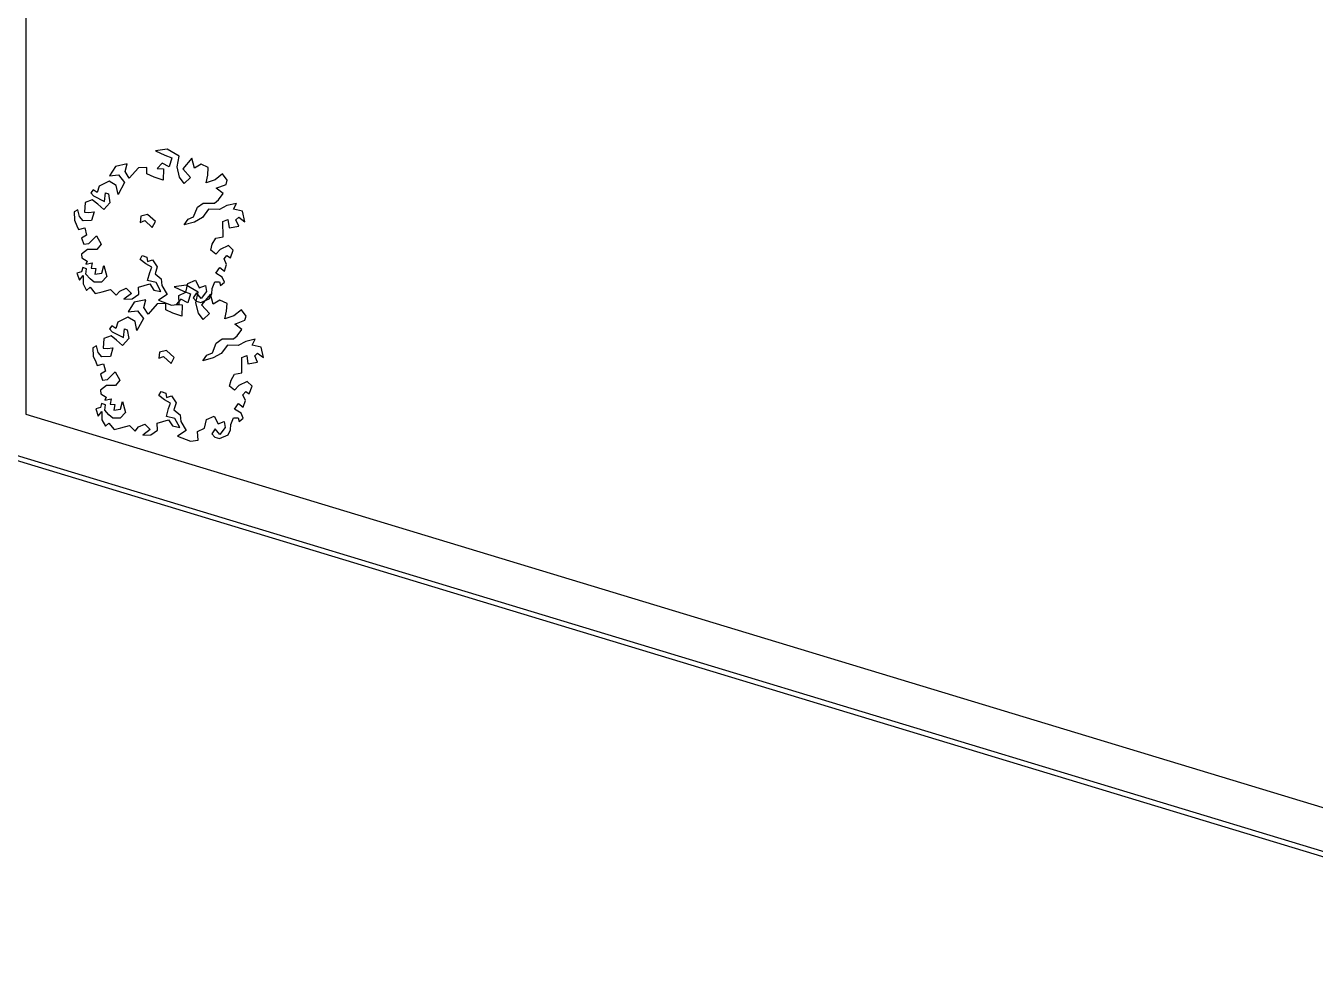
# Model space of a CAD drawing. Header units: millimetres. Extents: x -6877 to 48027, y -11108 to 34894.
# Drawn here: x 21369 to 27520, y -11108 to -6585 of the extents above; entities that cross this region are included whole.
import ezdxf

# ---------------------------------------------------------------- set-up
doc = ezdxf.new("R2010")
doc.units = ezdxf.units.MM
doc.header["$LTSCALE"] = 500
doc.layers.add('동물실', color=9, linetype='Continuous')

msp = doc.modelspace()

# ---------------------------------------------------------------- linework, layer by layer
at = {"layer": '동물실', "color": 251}
for p, q in [((21369, 3737.1), (21369, -8439.2)), ((22043.8, -7174.4), (21987.1, -7181.8)), ((21987.1, -7181.8), (22031.9, -7202.4)), ((22101.3, -7208.2), (22043.8, -7174.4)), ((21797.2, -7256.2), (21767.7, -7302.1)), ((21852.1, -7244), (21797.2, -7256.2)), ((21843.1, -7281), (21852.1, -7244)), ((22019.8, -7240.9), (21996, -7266.2)), ((22052.2, -7258.8), (22019.8, -7240.9)), ((22031.9, -7202.4), (22065.9, -7216.1)), ((22065.9, -7216.1), (22052.2, -7258.8)), ((22091.3, -7258.8), (22101.3, -7208.2)), ((22160.9, -7217.2), (22117.6, -7267.8)), ((22174, -7264.6), (22160.9, -7217.2)), ((22205.2, -7245.6), (22174, -7264.6)), ((22239.4, -7262), (22205.2, -7245.6)), ((21767.7, -7302.1), (21812, -7296.3)), ((21812, -7296.3), (21840.5, -7333.2)), ((21862.6, -7312.6), (21843.1, -7281)), ((21905.9, -7263.6), (21862.6, -7312.6)), ((21947, -7262), (21905.9, -7263.6)), ((21947, -7291.5), (21947, -7262)), ((21981.3, -7307.9), (21947, -7291.5)), ((22024.5, -7321.6), (21981.3, -7307.9)), ((21996, -7266.2), (22026.1, -7267.8)), ((22026.1, -7267.8), (22024.5, -7321.6)), ((22102.9, -7307.9), (22091.3, -7258.8)), ((22125, -7337.4), (22102.9, -7307.9)), ((22117.6, -7267.8), (22155.1, -7309.4)), ((22155.1, -7309.4), (22125, -7337.4)), ((22229.4, -7334.8), (22236.8, -7298.9)), ((22236.8, -7298.9), (22239.4, -7262)), ((22308, -7291.5), (22272.1, -7320)), ((22330.1, -7321.6), (22308, -7291.5)), ((21690.2, -7369), (21678.6, -7382.2)), ((21709.7, -7380.6), (21690.2, -7369)), ((21718.7, -7351.1), (21709.7, -7380.6)), ((21766.1, -7327.4), (21718.7, -7351.1)), ((21800.4, -7347.9), (21766.1, -7327.4)), ((21809.4, -7391.2), (21800.4, -7347.9)), ((21840.5, -7333.2), (21809.4, -7391.2)), ((22272.1, -7320), (22229.4, -7334.8)), ((22276.9, -7360.1), (22324.3, -7342.1)), ((22310.6, -7386.4), (22276.9, -7360.1)), ((22324.3, -7342.1), (22330.1, -7321.6)), ((21651.7, -7428.1), (21648.5, -7474.5)), ((21686, -7416.5), (21651.7, -7428.1)), ((21678.6, -7382.2), (21691.8, -7397)), ((21712.3, -7437.1), (21686, -7416.5)), ((21691.8, -7397), (21745, -7423.9)), ((21740.8, -7462.4), (21712.3, -7437.1)), ((21770.3, -7429.7), (21740.8, -7462.4)), ((21745, -7423.9), (21749.8, -7382.2)), ((21749.8, -7382.2), (21763, -7388)), ((21763, -7388), (21770.3, -7429.7)), ((22187.8, -7450.8), (22215.7, -7431.3)), ((22215.7, -7431.3), (22269.5, -7431.3)), ((22269.5, -7431.3), (22288.5, -7416.5)), ((22288.5, -7416.5), (22310.6, -7386.4)), ((22373.4, -7432.8), (22328.6, -7442.9)), ((22359.7, -7460.8), (22373.4, -7432.8)), ((21617.4, -7463.9), (21599.5, -7472.9)), ((21599.5, -7472.9), (21601.1, -7513)), ((21624.8, -7495.1), (21617.4, -7463.9)), ((21642.7, -7515.6), (21624.8, -7495.1)), ((21648.5, -7474.5), (21668, -7477.1)), ((21668, -7477.1), (21694.9, -7472.9)), ((21694.9, -7472.9), (21682.8, -7514.6)), ((21917.5, -7493.5), (21914.3, -7523.5)), ((21950.2, -7486.1), (21917.5, -7493.5)), ((21987.1, -7518.8), (21950.2, -7486.1)), ((22142.9, -7508.2), (22169.8, -7496.6)), ((22169.8, -7496.6), (22187.8, -7450.8)), ((22211.5, -7500.9), (22174, -7522)), ((22241, -7460.8), (22211.5, -7500.9)), ((22293.2, -7462.4), (22241, -7460.8)), ((22328.6, -7442.9), (22293.2, -7462.4)), ((22402.9, -7469.8), (22359.7, -7460.8)), ((22371.8, -7511.4), (22385, -7498.2)), ((22385, -7498.2), (22413.5, -7520.4)), ((22413.5, -7520.4), (22402.9, -7469.8)), ((21601.1, -7513), (21613.2, -7539.9)), ((21613.2, -7539.9), (21620.6, -7557.1)), ((21620.6, -7557.1), (21650.1, -7549.9)), ((21682.8, -7514.6), (21642.7, -7515.6)), ((21650.1, -7549.9), (21659.1, -7585.5)), ((21914.3, -7523.5), (21937, -7514.6)), ((21937, -7514.6), (21972.3, -7548.3)), ((21972.3, -7548.3), (21987.1, -7518.8)), ((22123.9, -7535.1), (22142.9, -7508.2)), ((22174, -7522), (22123.9, -7535.1)), ((22309.6, -7518.8), (22333.3, -7509.8)), ((22310.6, -7592.9), (22309.6, -7518.8)), ((22333.3, -7509.8), (22339.1, -7549.9)), ((22339.1, -7549.9), (22385, -7542.5)), ((22385, -7542.5), (22371.8, -7511.4)), ((21659.1, -7585.5), (21635.3, -7598.7)), ((21635.3, -7598.7), (21645.9, -7627.2)), ((21645.9, -7627.2), (21669.6, -7624)), ((21669.6, -7624), (21706.5, -7588.2)), ((21706.5, -7588.2), (21728.7, -7627.2)), ((21728.7, -7627.2), (21708.1, -7653.6)), ((22258.9, -7628.2), (22275.3, -7598.7)), ((22275.3, -7598.7), (22310.6, -7592.9)), ((21663.8, -7652.5), (21635.3, -7676.2)), ((21635.3, -7676.2), (21636.9, -7693.6)), ((21708.1, -7653.6), (21663.8, -7652.5)), ((21914.3, -7701), (21924.8, -7682)), ((21924.8, -7682), (21947, -7689.4)), ((22251.6, -7656.7), (22258.9, -7628.2)), ((22275.3, -7676.2), (22251.6, -7656.7)), ((22295.9, -7653.6), (22275.3, -7676.2)), ((22335.9, -7634.6), (22295.9, -7653.6)), ((22315.4, -7698.4), (22328.6, -7682)), ((22328.6, -7682), (22344.9, -7692.6)), ((22358.6, -7656.7), (22335.9, -7634.6)), ((22344.9, -7692.6), (22358.6, -7656.7)), ((21641.1, -7738.5), (21635.3, -7759)), ((21636.9, -7693.6), (21662.2, -7708.9)), ((21659.1, -7745.8), (21641.1, -7738.5)), ((21662.2, -7708.9), (21655.9, -7723.7)), ((21655.9, -7723.7), (21686, -7717.4)), ((21655.9, -7771.2), (21659.1, -7745.8)), ((21686, -7717.4), (21681.2, -7742.7)), ((21681.2, -7742.7), (21703.9, -7744.3)), ((21703.9, -7744.3), (21699.1, -7771.2)), ((21731.8, -7766.4), (21740.8, -7729.5)), ((21740.8, -7729.5), (21755.6, -7782.8)), ((21941.2, -7722.1), (21914.3, -7701)), ((21969.7, -7736.9), (21941.2, -7722.1)), ((21947, -7689.4), (21950.2, -7710)), ((21950.2, -7710), (21973.9, -7702.6)), ((21960.7, -7762.2), (21969.7, -7736.9)), ((21973.9, -7702.6), (21996, -7735.3)), ((21996, -7735.3), (21986, -7769.6)), ((22275.3, -7766.4), (22294.3, -7738.5)), ((22294.3, -7738.5), (22317, -7756.4)), ((22327, -7725.3), (22315.4, -7698.4)), ((22317, -7756.4), (22327, -7725.3)), ((21635.3, -7759), (21613.2, -7765.4)), ((21613.2, -7765.4), (21624.8, -7799.1)), ((21624.8, -7799.1), (21642.7, -7777)), ((21642.7, -7777), (21642.7, -7817)), ((21675.4, -7793.3), (21655.9, -7771.2)), ((21694.9, -7809.7), (21675.4, -7793.3)), ((21730.3, -7809.7), (21694.9, -7809.7)), ((21699.1, -7771.2), (21731.8, -7766.4)), ((21755.6, -7782.8), (21730.3, -7809.7)), ((21950.2, -7800.7), (21960.7, -7762.2)), ((21990.2, -7811.2), (21950.2, -7800.7)), ((21986, -7769.6), (22015.5, -7793.3)), ((22014, -7852.9), (21990.2, -7811.2)), ((22015.5, -7793.3), (22018.7, -7824.4)), ((22141.4, -7815.5), (22178.8, -7799.1)), ((22178.8, -7799.1), (22196.7, -7836.5)), ((22257.4, -7839.2), (22270.5, -7808.1)), ((22270.5, -7808.1), (22293.2, -7808.1)), ((22306.4, -7785.9), (22275.3, -7766.4)), ((22293.2, -7808.1), (22297.4, -7824.4)), ((22297.4, -7824.4), (22317, -7809.7)), ((22317, -7809.7), (22306.4, -7785.9)), ((21642.7, -7817), (21659.1, -7848.1)), ((21659.1, -7848.1), (21675.4, -7833.4)), ((21675.4, -7833.4), (21700.7, -7862.9)), ((21700.7, -7862.9), (21733.4, -7855.5)), ((21733.4, -7855.5), (21773.5, -7843.9)), ((21773.5, -7843.9), (21800.4, -7871.9)), ((21800.4, -7871.9), (21817.8, -7851.3)), ((21817.8, -7851.3), (21847.9, -7838.1)), ((21873.2, -7862.9), (21837.3, -7889.8)), ((21847.9, -7838.1), (21873.2, -7862.9)), ((21875.8, -7888.2), (21908.5, -7866.1)), ((21906.9, -7833.4), (21960.7, -7817)), ((21908.5, -7866.1), (21906.9, -7833.4)), ((21960.7, -7817), (21979.7, -7846.6)), ((21979.7, -7846.6), (22014, -7852.9)), ((22043.8, -7867.7), (22002.4, -7894.6)), ((22018.7, -7824.4), (22043.8, -7867.7)), ((22133.4, -7823.5), (22076.7, -7830.9)), ((22076.7, -7830.9), (22121.5, -7851.5)), ((22098.6, -7873.5), (22132.4, -7857.1)), ((22121.5, -7851.5), (22155.5, -7865.2)), ((22132.4, -7857.1), (22141.4, -7815.5)), ((22190.9, -7857.3), (22133.4, -7823.5)), ((22155.5, -7865.2), (22141.8, -7907.9)), ((22183, -7860.3), (22166.7, -7884)), ((22180.8, -7907.9), (22190.9, -7857.3)), ((22205.2, -7887.2), (22183, -7860.3)), ((22196.7, -7836.5), (22226.3, -7824.4)), ((22230.5, -7852.9), (22205.2, -7887.2)), ((22250.5, -7866.2), (22207.2, -7916.8)), ((22226.3, -7824.4), (22230.5, -7852.9)), ((22244.2, -7888.2), (22255.8, -7864.5)), ((22263.6, -7913.7), (22250.5, -7866.2)), ((22255.8, -7864.5), (22257.4, -7839.2)), ((21837.3, -7889.8), (21875.8, -7888.2)), ((21886.8, -7905.2), (21857.3, -7951.1)), ((21941.7, -7893.1), (21886.8, -7905.2)), ((21932.7, -7930), (21941.7, -7893.1)), ((21952.2, -7961.7), (21932.7, -7930)), ((21995.5, -7912.6), (21952.2, -7961.7)), ((22036.6, -7911), (21995.5, -7912.6)), ((22002.4, -7894.6), (22064.4, -7919.3)), ((22036.6, -7940.6), (22036.6, -7911)), ((22064.4, -7919.3), (22101.3, -7913.5)), ((22109.4, -7890), (22085.6, -7915.3)), ((22085.6, -7915.3), (22115.7, -7916.8)), ((22101.3, -7913.5), (22098.6, -7873.5)), ((22141.8, -7907.9), (22109.4, -7890)), ((22115.7, -7916.8), (22114.1, -7970.6)), ((22166.7, -7884), (22181.4, -7900.4)), ((22192.4, -7956.9), (22180.8, -7907.9)), ((22181.4, -7900.4), (22204.1, -7906.2)), ((22204.1, -7906.2), (22244.2, -7888.2)), ((22207.2, -7916.8), (22244.7, -7958.5)), ((22294.8, -7894.7), (22263.6, -7913.7)), ((22329, -7911), (22294.8, -7894.7)), ((22326.4, -7948), (22329, -7911)), ((21855.7, -7976.4), (21808.2, -8000.2)), ((21890, -7997), (21855.7, -7976.4)), ((21857.3, -7951.1), (21901.6, -7945.3)), ((21930.1, -7982.2), (21899, -8040.2)), ((21901.6, -7945.3), (21930.1, -7982.2)), ((22070.9, -7956.9), (22036.6, -7940.6)), ((22114.1, -7970.6), (22070.9, -7956.9)), ((22214.6, -7986.5), (22192.4, -7956.9)), ((22244.7, -7958.5), (22214.6, -7986.5)), ((22319, -7983.8), (22326.4, -7948)), ((22361.7, -7969.1), (22319, -7983.8)), ((22397.6, -7940.6), (22361.7, -7969.1)), ((22366.5, -8009.1), (22413.9, -7991.2)), ((22419.7, -7970.6), (22397.6, -7940.6)), ((22413.9, -7991.2), (22419.7, -7970.6)), ((21779.8, -8018.1), (21768.2, -8031.3)), ((21768.2, -8031.3), (21781.4, -8046)), ((21799.3, -8029.7), (21779.8, -8018.1)), ((21781.4, -8046), (21834.6, -8072.9)), ((21808.2, -8000.2), (21799.3, -8029.7)), ((21834.6, -8072.9), (21839.4, -8031.3)), ((21839.4, -8031.3), (21852.5, -8037.1)), ((21852.5, -8037.1), (21859.9, -8078.7)), ((21899, -8040.2), (21890, -7997)), ((22400.2, -8035.5), (22366.5, -8009.1)), ((22378.1, -8065.6), (22400.2, -8035.5)), ((21707, -8113), (21689.1, -8122)), ((21714.4, -8144.1), (21707, -8113)), ((21741.3, -8077.2), (21738.1, -8123.6)), ((21775.6, -8065.6), (21741.3, -8077.2)), ((21801.9, -8086.1), (21775.6, -8065.6)), ((21830.4, -8111.4), (21801.9, -8086.1)), ((21859.9, -8078.7), (21830.4, -8111.4)), ((22259.4, -8145.7), (22277.3, -8099.8)), ((22277.3, -8099.8), (22305.3, -8080.3)), ((22330.6, -8109.9), (22301.1, -8149.9)), ((22305.3, -8080.3), (22359.1, -8080.3)), ((22382.8, -8111.4), (22330.6, -8109.9)), ((22359.1, -8080.3), (22378.1, -8065.6)), ((22418.1, -8091.9), (22382.8, -8111.4)), ((22463, -8081.9), (22418.1, -8091.9)), ((22449.3, -8109.9), (22463, -8081.9)), ((22492.5, -8118.8), (22449.3, -8109.9)), ((22503.1, -8169.4), (22492.5, -8118.8)), ((21689.1, -8122), (21690.6, -8162.1)), ((21690.6, -8162.1), (21702.8, -8189)), ((21732.3, -8164.7), (21714.4, -8144.1)), ((21772.4, -8163.6), (21732.3, -8164.7)), ((21738.1, -8123.6), (21757.6, -8126.2)), ((21757.6, -8126.2), (21784.5, -8122)), ((21784.5, -8122), (21772.4, -8163.6)), ((22007.1, -8142.6), (22003.9, -8172.6)), ((22003.9, -8172.6), (22026.6, -8163.6)), ((22039.8, -8135.2), (22007.1, -8142.6)), ((22026.6, -8163.6), (22061.9, -8197.4)), ((22076.7, -8167.9), (22039.8, -8135.2)), ((22061.9, -8197.4), (22076.7, -8167.9)), ((22213.5, -8184.2), (22232.5, -8157.3)), ((22263.6, -8171), (22213.5, -8184.2)), ((22232.5, -8157.3), (22259.4, -8145.7)), ((22301.1, -8149.9), (22263.6, -8171)), ((22399.2, -8167.9), (22422.9, -8158.9)), ((22400.2, -8242), (22399.2, -8167.9)), ((22422.9, -8158.9), (22428.7, -8199)), ((22461.4, -8160.5), (22474.6, -8147.3)), ((22474.6, -8191.6), (22461.4, -8160.5)), ((22474.6, -8147.3), (22503.1, -8169.4)), ((21702.8, -8189), (21710.2, -8206.1)), ((21710.2, -8206.1), (21739.7, -8199)), ((21748.7, -8234.6), (21724.9, -8247.8)), ((21739.7, -8199), (21748.7, -8234.6)), ((21759.2, -8273.1), (21796.1, -8237.2)), ((21796.1, -8237.2), (21818.3, -8276.3)), ((22364.9, -8247.8), (22400.2, -8242)), ((22428.7, -8199), (22474.6, -8191.6)), ((21724.9, -8247.8), (21735.5, -8276.3)), ((21753.4, -8301.6), (21724.9, -8325.3)), ((21735.5, -8276.3), (21759.2, -8273.1)), ((21797.7, -8302.6), (21753.4, -8301.6)), ((21818.3, -8276.3), (21797.7, -8302.6)), ((22341.2, -8305.8), (22348.5, -8277.3)), ((22348.5, -8277.3), (22364.9, -8247.8)), ((22385.5, -8302.6), (22364.9, -8325.3)), ((22425.5, -8283.6), (22385.5, -8302.6)), ((22448.2, -8305.8), (22425.5, -8283.6)), ((21724.9, -8325.3), (21726.5, -8342.7)), ((21726.5, -8342.7), (21751.8, -8358)), ((21751.8, -8358), (21745.5, -8372.8)), ((22003.9, -8350.1), (22014.4, -8331.1)), ((22030.8, -8371.2), (22003.9, -8350.1)), ((22014.4, -8331.1), (22036.6, -8338.5)), ((22036.6, -8338.5), (22039.8, -8359.1)), ((22039.8, -8359.1), (22063.5, -8351.7)), ((22063.5, -8351.7), (22085.6, -8384.4)), ((22364.9, -8325.3), (22341.2, -8305.8)), ((22405, -8347.5), (22418.1, -8331.1)), ((22416.6, -8374.3), (22405, -8347.5)), ((22418.1, -8331.1), (22434.5, -8341.7)), ((22434.5, -8341.7), (22448.2, -8305.8)), ((21724.9, -8408.1), (21702.8, -8414.4)), ((21702.8, -8414.4), (21714.4, -8448.2)), ((21714.4, -8448.2), (21732.3, -8426)), ((21730.7, -8387.5), (21724.9, -8408.1)), ((21748.7, -8394.9), (21730.7, -8387.5)), ((21732.3, -8426), (21732.3, -8466.1)), ((21745.5, -8372.8), (21775.6, -8366.4)), ((21745.5, -8420.2), (21748.7, -8394.9)), ((21765, -8442.4), (21745.5, -8420.2)), ((21775.6, -8366.4), (21770.8, -8391.8)), ((21770.8, -8391.8), (21793.5, -8393.3)), ((21793.5, -8393.3), (21788.7, -8420.2)), ((21788.7, -8420.2), (21821.4, -8415.5)), ((21821.4, -8415.5), (21830.4, -8378.6)), ((21830.4, -8378.6), (21845.2, -8431.8)), ((22059.3, -8385.9), (22030.8, -8371.2)), ((22039.8, -8449.8), (22050.3, -8411.3)), ((22050.3, -8411.3), (22059.3, -8385.9)), ((22085.6, -8384.4), (22075.6, -8418.6)), ((22075.6, -8418.6), (22105.1, -8442.4)), ((22364.9, -8415.5), (22383.9, -8387.5)), ((22396, -8435), (22364.9, -8415.5)), ((22383.9, -8387.5), (22406.5, -8405.5)), ((22406.5, -8405.5), (22416.6, -8374.3)), ((21369, -8439.2), (29276.7, -10838.8)), ((21732.3, -8466.1), (21748.7, -8497.2)), ((21748.7, -8497.2), (21765, -8482.5)), ((21784.5, -8458.7), (21765, -8442.4)), ((21765, -8482.5), (21790.3, -8512)), ((21819.8, -8458.7), (21784.5, -8458.7)), ((21845.2, -8431.8), (21819.8, -8458.7)), ((21907.4, -8500.4), (21937.4, -8487.2)), ((21937.4, -8487.2), (21962.8, -8512)), ((21996.5, -8482.5), (22050.3, -8466.1)), ((21998.1, -8515.1), (21996.5, -8482.5)), ((22079.8, -8460.3), (22039.8, -8449.8)), ((22050.3, -8466.1), (22069.3, -8495.6)), ((22103.6, -8502), (22079.8, -8460.3)), ((22105.1, -8442.4), (22108.3, -8473.5)), ((22108.3, -8473.5), (22133.4, -8516.7)), ((22222, -8506.2), (22230.9, -8464.5)), ((22230.9, -8464.5), (22268.4, -8448.2)), ((22268.4, -8448.2), (22286.3, -8485.6)), ((22286.3, -8485.6), (22315.8, -8473.5)), ((22315.8, -8473.5), (22320.1, -8502)), ((22345.4, -8513.6), (22347, -8488.3)), ((22347, -8488.3), (22360.1, -8457.1)), ((22360.1, -8457.1), (22382.8, -8457.1)), ((22382.8, -8457.1), (22387, -8473.5)), ((22387, -8473.5), (22406.5, -8458.7)), ((22406.5, -8458.7), (22396, -8435)), ((21790.3, -8512), (21823, -8504.6)), ((21823, -8504.6), (21863.1, -8493)), ((21863.1, -8493), (21890, -8520.9)), ((21890, -8520.9), (21907.4, -8500.4)), ((21962.8, -8512), (21926.9, -8538.9)), ((21926.9, -8538.9), (21965.4, -8537.3)), ((21965.4, -8537.3), (21998.1, -8515.1)), ((22069.3, -8495.6), (22103.6, -8502)), ((22133.4, -8516.7), (22092, -8543.6)), ((22092, -8543.6), (22154, -8568.4)), ((22188.2, -8522.5), (22222, -8506.2)), ((22190.9, -8562.6), (22188.2, -8522.5)), ((22272.6, -8509.3), (22256.3, -8533.1)), ((22256.3, -8533.1), (22271, -8549.4)), ((22271, -8549.4), (22293.7, -8555.2)), ((22294.8, -8536.2), (22272.6, -8509.3)), ((22293.7, -8555.2), (22333.8, -8537.3)), ((22320.1, -8502), (22294.8, -8536.2)), ((22333.8, -8537.3), (22345.4, -8513.6)), ((21145, -8605.4), (29391.5, -11107.7)), ((21169, -8587.6), (29379.2, -11078.9)), ((22154, -8568.4), (22190.9, -8562.6))]:
    msp.add_line(p, q, dxfattribs=at)

doc.saveas('drawing.dxf')
